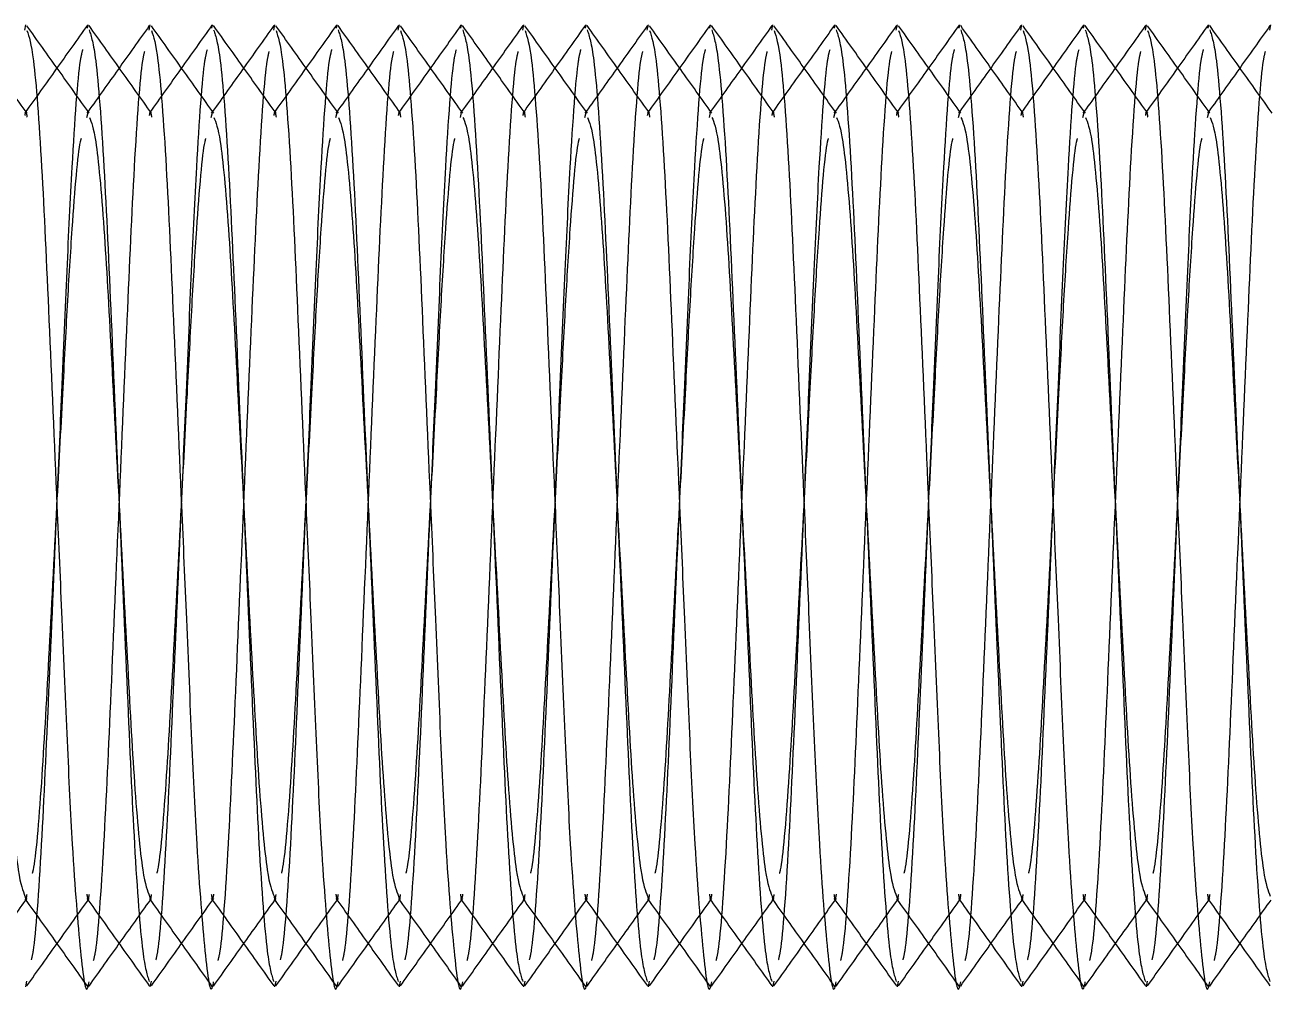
# Model space of a CAD drawing. Header units: metres. Extents: x 0 to 21025, y 0 to 14850.
# Drawn here: x 2300.36 to 2320.36, y 13176.8 to 13192.41 of the extents above; entities that cross this region are included whole.
import ezdxf

# ---------------------------------------------------------------- set-up
doc = ezdxf.new("R2010")
doc.units = ezdxf.units.M
doc.header["$LTSCALE"] = 25
doc.linetypes.add('HIDDEN2', pattern=[4.7625, 3.175, -1.5875])
doc.layers.add('SL4', color=4, linetype='Continuous')
doc.layers.add('ST1', color=7, linetype='HIDDEN2')

msp = doc.modelspace()

# ---------------------------------------------------------------- linework, layer by layer
at = {"layer": 'SL4'}
for p, q in [((2300.352, 13192.324), (2300.37, 13192.409)), ((2302.352, 13192.324), (2302.37, 13192.409)), ((2304.352, 13192.324), (2304.37, 13192.409)), ((2306.352, 13192.324), (2306.37, 13192.409)), ((2308.352, 13192.324), (2308.37, 13192.409)), ((2310.352, 13192.324), (2310.37, 13192.409)), ((2312.352, 13192.324), (2312.37, 13192.409)), ((2314.352, 13192.324), (2314.37, 13192.409)), ((2316.352, 13192.324), (2316.37, 13192.409)), ((2318.352, 13192.324), (2318.37, 13192.409)), ((2320.352, 13192.324), (2320.37, 13192.409))]:
    msp.add_line(p, q, dxfattribs=at)
for points, knots in [([(2301.39, 13190.988), (2301.223, 13191.223), (2300.889, 13191.692), (2300.554, 13192.161), (2300.387, 13192.395)], [0, 0, 0, 0, 0.49997, 1, 1, 1, 1]), ([(2300.389, 13192.32), (2300.423, 13192.218), (2300.498, 13191.992), (2300.627, 13190.27), (2300.74, 13187.721), (2300.853, 13185.083), (2300.954, 13182.756), (2301.033, 13180.868), (2301.127, 13178.898), (2301.25, 13177.427), (2301.335, 13176.76), (2301.382, 13177.005), (2301.387, 13177.035)], [0, 0, 0, 0, 0.105235, 0.232658, 0.35505, 0.481371, 0.557428, 0.64442, 0.730956, 0.858379, 0.982548, 1, 1, 1, 1]), ([(2302.354, 13192.397), (2302.187, 13192.162), (2301.859, 13191.702), (2301.531, 13191.241), (2301.37, 13191.016)], [0, 0, 0, 0, 0.510193, 1, 1, 1, 1]), ([(2303.39, 13190.988), (2303.223, 13191.223), (2302.889, 13191.692), (2302.554, 13192.161), (2302.387, 13192.395)], [0, 0, 0, 0, 0.49997, 1, 1, 1, 1]), ([(2302.389, 13192.32), (2302.423, 13192.218), (2302.498, 13191.992), (2302.627, 13190.27), (2302.74, 13187.721), (2302.853, 13185.083), (2302.954, 13182.756), (2303.033, 13180.868), (2303.127, 13178.898), (2303.25, 13177.427), (2303.335, 13176.76), (2303.382, 13177.005), (2303.387, 13177.035)], [0, 0, 0, 0, 0.1052351, 0.2326582, 0.3550505, 0.4813706, 0.5574277, 0.6444204, 0.7309556, 0.8583788, 0.9825482, 1, 1, 1, 1]), ([(2304.354, 13192.397), (2304.187, 13192.162), (2303.859, 13191.702), (2303.531, 13191.241), (2303.37, 13191.016)], [0, 0, 0, 0, 0.5101931, 1, 1, 1, 1]), ([(2305.39, 13190.988), (2305.223, 13191.223), (2304.889, 13191.692), (2304.554, 13192.161), (2304.387, 13192.395)], [0, 0, 0, 0, 0.49997, 1, 1, 1, 1]), ([(2304.389, 13192.32), (2304.423, 13192.218), (2304.498, 13191.992), (2304.627, 13190.27), (2304.74, 13187.721), (2304.853, 13185.083), (2304.954, 13182.756), (2305.033, 13180.868), (2305.127, 13178.898), (2305.25, 13177.427), (2305.335, 13176.76), (2305.382, 13177.005), (2305.387, 13177.035)], [0, 0, 0, 0, 0.105235, 0.232658, 0.35505, 0.481371, 0.557428, 0.64442, 0.730956, 0.858379, 0.982548, 1, 1, 1, 1]), ([(2306.354, 13192.397), (2306.187, 13192.162), (2305.859, 13191.702), (2305.531, 13191.241), (2305.37, 13191.016)], [0, 0, 0, 0, 0.510193, 1, 1, 1, 1]), ([(2307.39, 13190.988), (2307.223, 13191.223), (2306.889, 13191.692), (2306.554, 13192.161), (2306.387, 13192.395)], [0, 0, 0, 0, 0.49997, 1, 1, 1, 1]), ([(2306.389, 13192.32), (2306.423, 13192.218), (2306.498, 13191.992), (2306.627, 13190.27), (2306.74, 13187.721), (2306.853, 13185.083), (2306.954, 13182.756), (2307.033, 13180.868), (2307.127, 13178.898), (2307.25, 13177.427), (2307.335, 13176.76), (2307.382, 13177.005), (2307.387, 13177.035)], [0, 0, 0, 0, 0.105235, 0.232658, 0.35505, 0.481371, 0.557428, 0.64442, 0.730956, 0.858379, 0.982548, 1, 1, 1, 1]), ([(2308.354, 13192.397), (2308.187, 13192.162), (2307.859, 13191.702), (2307.531, 13191.241), (2307.37, 13191.016)], [0, 0, 0, 0, 0.510193, 1, 1, 1, 1]), ([(2309.39, 13190.988), (2309.223, 13191.223), (2308.889, 13191.692), (2308.554, 13192.161), (2308.387, 13192.395)], [0, 0, 0, 0, 0.49997, 1, 1, 1, 1]), ([(2308.389, 13192.32), (2308.423, 13192.218), (2308.498, 13191.992), (2308.627, 13190.27), (2308.74, 13187.721), (2308.853, 13185.083), (2308.954, 13182.756), (2309.033, 13180.868), (2309.127, 13178.898), (2309.25, 13177.427), (2309.335, 13176.76), (2309.382, 13177.005), (2309.387, 13177.035)], [0, 0, 0, 0, 0.105235, 0.232658, 0.35505, 0.481371, 0.557428, 0.64442, 0.730956, 0.858379, 0.982548, 1, 1, 1, 1]), ([(2310.354, 13192.397), (2310.187, 13192.162), (2309.859, 13191.702), (2309.531, 13191.241), (2309.37, 13191.016)], [0, 0, 0, 0, 0.5101931, 1, 1, 1, 1]), ([(2311.39, 13190.988), (2311.223, 13191.223), (2310.889, 13191.692), (2310.554, 13192.161), (2310.387, 13192.395)], [0, 0, 0, 0, 0.49997, 1, 1, 1, 1]), ([(2310.389, 13192.32), (2310.423, 13192.218), (2310.498, 13191.992), (2310.627, 13190.27), (2310.74, 13187.721), (2310.853, 13185.083), (2310.954, 13182.756), (2311.033, 13180.868), (2311.127, 13178.898), (2311.25, 13177.427), (2311.335, 13176.76), (2311.382, 13177.005), (2311.387, 13177.035)], [0, 0, 0, 0, 0.105235, 0.232658, 0.35505, 0.481371, 0.557428, 0.64442, 0.730956, 0.858379, 0.982548, 1, 1, 1, 1]), ([(2312.354, 13192.397), (2312.187, 13192.162), (2311.859, 13191.702), (2311.531, 13191.241), (2311.37, 13191.016)], [0, 0, 0, 0, 0.510193, 1, 1, 1, 1]), ([(2313.39, 13190.988), (2313.223, 13191.223), (2312.889, 13191.692), (2312.554, 13192.161), (2312.387, 13192.395)], [0, 0, 0, 0, 0.49997, 1, 1, 1, 1]), ([(2312.389, 13192.32), (2312.423, 13192.218), (2312.498, 13191.992), (2312.627, 13190.27), (2312.74, 13187.721), (2312.853, 13185.083), (2312.954, 13182.756), (2313.033, 13180.868), (2313.127, 13178.898), (2313.25, 13177.427), (2313.335, 13176.76), (2313.382, 13177.005), (2313.387, 13177.035)], [0, 0, 0, 0, 0.105235, 0.232658, 0.35505, 0.481371, 0.557428, 0.64442, 0.730956, 0.858379, 0.982548, 1, 1, 1, 1]), ([(2314.354, 13192.397), (2314.187, 13192.162), (2313.859, 13191.702), (2313.531, 13191.241), (2313.37, 13191.016)], [0, 0, 0, 0, 0.5101931, 1, 1, 1, 1]), ([(2315.39, 13190.988), (2315.223, 13191.223), (2314.889, 13191.692), (2314.554, 13192.161), (2314.387, 13192.395)], [0, 0, 0, 0, 0.49997, 1, 1, 1, 1]), ([(2314.389, 13192.32), (2314.423, 13192.218), (2314.498, 13191.992), (2314.627, 13190.27), (2314.74, 13187.721), (2314.853, 13185.083), (2314.954, 13182.756), (2315.033, 13180.868), (2315.127, 13178.898), (2315.25, 13177.427), (2315.335, 13176.76), (2315.382, 13177.005), (2315.387, 13177.035)], [0, 0, 0, 0, 0.105235, 0.232658, 0.35505, 0.481371, 0.557428, 0.64442, 0.730956, 0.858379, 0.982548, 1, 1, 1, 1]), ([(2316.354, 13192.397), (2316.187, 13192.162), (2315.859, 13191.702), (2315.531, 13191.241), (2315.37, 13191.016)], [0, 0, 0, 0, 0.5101931, 1, 1, 1, 1]), ([(2317.39, 13190.988), (2317.223, 13191.223), (2316.889, 13191.692), (2316.554, 13192.161), (2316.387, 13192.395)], [0, 0, 0, 0, 0.49997, 1, 1, 1, 1]), ([(2316.389, 13192.32), (2316.423, 13192.218), (2316.498, 13191.992), (2316.627, 13190.27), (2316.74, 13187.721), (2316.853, 13185.083), (2316.954, 13182.756), (2317.033, 13180.868), (2317.127, 13178.898), (2317.25, 13177.427), (2317.335, 13176.76), (2317.382, 13177.005), (2317.387, 13177.035)], [0, 0, 0, 0, 0.105235, 0.232658, 0.35505, 0.481371, 0.557428, 0.64442, 0.730956, 0.858379, 0.982548, 1, 1, 1, 1]), ([(2318.354, 13192.397), (2318.187, 13192.162), (2317.859, 13191.702), (2317.531, 13191.241), (2317.37, 13191.016)], [0, 0, 0, 0, 0.510193, 1, 1, 1, 1]), ([(2319.39, 13190.988), (2319.223, 13191.223), (2318.889, 13191.692), (2318.554, 13192.161), (2318.387, 13192.395)], [0, 0, 0, 0, 0.49997, 1, 1, 1, 1]), ([(2318.389, 13192.32), (2318.423, 13192.218), (2318.498, 13191.992), (2318.627, 13190.27), (2318.74, 13187.721), (2318.853, 13185.083), (2318.954, 13182.756), (2319.033, 13180.868), (2319.127, 13178.898), (2319.25, 13177.427), (2319.335, 13176.76), (2319.382, 13177.005), (2319.387, 13177.035)], [0, 0, 0, 0, 0.1052351, 0.2326582, 0.3550505, 0.4813706, 0.5574277, 0.6444204, 0.7309556, 0.8583788, 0.9825482, 1, 1, 1, 1]), ([(2320.354, 13192.397), (2320.187, 13192.162), (2319.859, 13191.702), (2319.531, 13191.241), (2319.37, 13191.016)], [0, 0, 0, 0, 0.510193, 1, 1, 1, 1]), ([(2299.391, 13190.923), (2299.424, 13190.841), (2299.498, 13190.656), (2299.627, 13189.253), (2299.74, 13187.167), (2299.87, 13184.681), (2300.001, 13182.196), (2300.113, 13180.107), (2300.245, 13178.683), (2300.322, 13178.497), (2300.357, 13178.41)], [0, 0, 0, 0, 0.106972, 0.238781, 0.365377, 0.496042, 0.626708, 0.753304, 0.885113, 1, 1, 1, 1]), ([(2301.391, 13190.923), (2301.424, 13190.841), (2301.498, 13190.656), (2301.627, 13189.253), (2301.74, 13187.167), (2301.87, 13184.681), (2302.001, 13182.196), (2302.113, 13180.107), (2302.245, 13178.683), (2302.322, 13178.497), (2302.357, 13178.41)], [0, 0, 0, 0, 0.106972, 0.238781, 0.365377, 0.496042, 0.626708, 0.753304, 0.885113, 1, 1, 1, 1]), ([(2303.391, 13190.923), (2303.424, 13190.841), (2303.498, 13190.656), (2303.627, 13189.253), (2303.74, 13187.167), (2303.87, 13184.681), (2304.001, 13182.196), (2304.113, 13180.107), (2304.245, 13178.683), (2304.322, 13178.497), (2304.357, 13178.41)], [0, 0, 0, 0, 0.106972, 0.238781, 0.365377, 0.496042, 0.626708, 0.753304, 0.885113, 1, 1, 1, 1]), ([(2305.391, 13190.923), (2305.424, 13190.841), (2305.498, 13190.656), (2305.627, 13189.253), (2305.74, 13187.167), (2305.87, 13184.681), (2306.001, 13182.196), (2306.113, 13180.107), (2306.245, 13178.683), (2306.322, 13178.497), (2306.357, 13178.41)], [0, 0, 0, 0, 0.106972, 0.238781, 0.365377, 0.496042, 0.626708, 0.753304, 0.885113, 1, 1, 1, 1]), ([(2307.391, 13190.923), (2307.424, 13190.841), (2307.498, 13190.656), (2307.627, 13189.253), (2307.74, 13187.167), (2307.87, 13184.681), (2308.001, 13182.196), (2308.113, 13180.107), (2308.245, 13178.683), (2308.322, 13178.497), (2308.357, 13178.41)], [0, 0, 0, 0, 0.106972, 0.238781, 0.365377, 0.496042, 0.626708, 0.753304, 0.885113, 1, 1, 1, 1]), ([(2309.391, 13190.923), (2309.424, 13190.841), (2309.498, 13190.656), (2309.627, 13189.253), (2309.74, 13187.167), (2309.87, 13184.681), (2310.001, 13182.196), (2310.113, 13180.107), (2310.245, 13178.683), (2310.322, 13178.497), (2310.357, 13178.41)], [0, 0, 0, 0, 0.106972, 0.238781, 0.365377, 0.496042, 0.626708, 0.753304, 0.885113, 1, 1, 1, 1]), ([(2311.391, 13190.923), (2311.424, 13190.841), (2311.498, 13190.656), (2311.627, 13189.253), (2311.74, 13187.167), (2311.87, 13184.681), (2312.001, 13182.196), (2312.113, 13180.107), (2312.245, 13178.683), (2312.322, 13178.497), (2312.357, 13178.41)], [0, 0, 0, 0, 0.106972, 0.238781, 0.365377, 0.496042, 0.626708, 0.753304, 0.885113, 1, 1, 1, 1]), ([(2313.391, 13190.923), (2313.424, 13190.841), (2313.498, 13190.656), (2313.627, 13189.253), (2313.74, 13187.167), (2313.87, 13184.681), (2314.001, 13182.196), (2314.113, 13180.107), (2314.245, 13178.683), (2314.322, 13178.497), (2314.357, 13178.41)], [0, 0, 0, 0, 0.106972, 0.238781, 0.365377, 0.496042, 0.626708, 0.753304, 0.885113, 1, 1, 1, 1]), ([(2315.391, 13190.923), (2315.424, 13190.841), (2315.498, 13190.656), (2315.627, 13189.253), (2315.74, 13187.167), (2315.87, 13184.681), (2316.001, 13182.196), (2316.113, 13180.107), (2316.245, 13178.683), (2316.322, 13178.497), (2316.357, 13178.41)], [0, 0, 0, 0, 0.106972, 0.238781, 0.365377, 0.496042, 0.626708, 0.753304, 0.885113, 1, 1, 1, 1]), ([(2317.391, 13190.923), (2317.424, 13190.841), (2317.498, 13190.656), (2317.627, 13189.253), (2317.74, 13187.167), (2317.87, 13184.681), (2318.001, 13182.196), (2318.113, 13180.107), (2318.245, 13178.683), (2318.322, 13178.497), (2318.357, 13178.41)], [0, 0, 0, 0, 0.106972, 0.238781, 0.365377, 0.496042, 0.626708, 0.753304, 0.885113, 1, 1, 1, 1]), ([(2319.391, 13190.923), (2319.424, 13190.841), (2319.498, 13190.656), (2319.627, 13189.253), (2319.74, 13187.167), (2319.87, 13184.681), (2320.001, 13182.196), (2320.113, 13180.107), (2320.245, 13178.683), (2320.322, 13178.497), (2320.357, 13178.41)], [0, 0, 0, 0, 0.106972, 0.238781, 0.365377, 0.496042, 0.626708, 0.753304, 0.885113, 1, 1, 1, 1]), ([(2299.386, 13176.965), (2299.553, 13177.2), (2299.881, 13177.661), (2300.21, 13178.121), (2300.371, 13178.347)], [0, 0, 0, 0, 0.509687, 1, 1, 1, 1]), ([(2300.357, 13178.366), (2300.525, 13178.131), (2300.859, 13177.662), (2301.193, 13177.193), (2301.36, 13176.958)], [0, 0, 0, 0, 0.4999648, 1, 1, 1, 1]), ([(2301.386, 13176.965), (2301.553, 13177.2), (2301.881, 13177.661), (2302.21, 13178.121), (2302.371, 13178.347)], [0, 0, 0, 0, 0.509687, 1, 1, 1, 1]), ([(2302.357, 13178.366), (2302.525, 13178.131), (2302.859, 13177.662), (2303.193, 13177.193), (2303.36, 13176.958)], [0, 0, 0, 0, 0.4999648, 1, 1, 1, 1]), ([(2303.386, 13176.965), (2303.553, 13177.2), (2303.881, 13177.661), (2304.21, 13178.121), (2304.371, 13178.347)], [0, 0, 0, 0, 0.509687, 1, 1, 1, 1]), ([(2304.357, 13178.366), (2304.525, 13178.131), (2304.859, 13177.662), (2305.193, 13177.193), (2305.36, 13176.958)], [0, 0, 0, 0, 0.4999648, 1, 1, 1, 1]), ([(2305.386, 13176.965), (2305.553, 13177.2), (2305.881, 13177.661), (2306.21, 13178.121), (2306.371, 13178.347)], [0, 0, 0, 0, 0.509687, 1, 1, 1, 1]), ([(2306.357, 13178.366), (2306.525, 13178.131), (2306.859, 13177.662), (2307.193, 13177.193), (2307.36, 13176.958)], [0, 0, 0, 0, 0.499965, 1, 1, 1, 1]), ([(2307.386, 13176.965), (2307.553, 13177.2), (2307.881, 13177.661), (2308.21, 13178.121), (2308.371, 13178.347)], [0, 0, 0, 0, 0.509687, 1, 1, 1, 1]), ([(2308.357, 13178.366), (2308.525, 13178.131), (2308.859, 13177.662), (2309.193, 13177.193), (2309.36, 13176.958)], [0, 0, 0, 0, 0.4999648, 1, 1, 1, 1]), ([(2309.386, 13176.965), (2309.553, 13177.2), (2309.881, 13177.661), (2310.21, 13178.121), (2310.371, 13178.347)], [0, 0, 0, 0, 0.5096866, 1, 1, 1, 1]), ([(2310.357, 13178.366), (2310.525, 13178.131), (2310.859, 13177.662), (2311.193, 13177.193), (2311.36, 13176.958)], [0, 0, 0, 0, 0.499965, 1, 1, 1, 1]), ([(2311.386, 13176.965), (2311.553, 13177.2), (2311.881, 13177.661), (2312.21, 13178.121), (2312.371, 13178.347)], [0, 0, 0, 0, 0.5096866, 1, 1, 1, 1]), ([(2312.357, 13178.366), (2312.525, 13178.131), (2312.859, 13177.662), (2313.193, 13177.193), (2313.36, 13176.958)], [0, 0, 0, 0, 0.499965, 1, 1, 1, 1]), ([(2313.386, 13176.965), (2313.553, 13177.2), (2313.881, 13177.661), (2314.21, 13178.121), (2314.371, 13178.347)], [0, 0, 0, 0, 0.5096866, 1, 1, 1, 1]), ([(2314.357, 13178.366), (2314.525, 13178.131), (2314.859, 13177.662), (2315.193, 13177.193), (2315.36, 13176.958)], [0, 0, 0, 0, 0.499965, 1, 1, 1, 1]), ([(2315.386, 13176.965), (2315.553, 13177.2), (2315.881, 13177.661), (2316.21, 13178.121), (2316.371, 13178.347)], [0, 0, 0, 0, 0.509687, 1, 1, 1, 1]), ([(2316.357, 13178.366), (2316.525, 13178.131), (2316.859, 13177.662), (2317.193, 13177.193), (2317.36, 13176.958)], [0, 0, 0, 0, 0.499965, 1, 1, 1, 1]), ([(2317.386, 13176.965), (2317.553, 13177.2), (2317.881, 13177.661), (2318.21, 13178.121), (2318.371, 13178.347)], [0, 0, 0, 0, 0.509687, 1, 1, 1, 1]), ([(2318.357, 13178.366), (2318.525, 13178.131), (2318.859, 13177.662), (2319.193, 13177.193), (2319.36, 13176.958)], [0, 0, 0, 0, 0.499965, 1, 1, 1, 1]), ([(2319.386, 13176.965), (2319.553, 13177.2), (2319.881, 13177.661), (2320.21, 13178.121), (2320.371, 13178.347)], [0, 0, 0, 0, 0.5096866, 1, 1, 1, 1])]:
    msp.add_open_spline(points, degree=3, knots=knots, dxfattribs=at)
at = {"layer": 'ST1'}
for p, q in [((2301.359, 13192.357), (2301.37, 13192.409)), ((2303.359, 13192.357), (2303.37, 13192.409)), ((2305.359, 13192.357), (2305.37, 13192.409)), ((2307.359, 13192.357), (2307.37, 13192.409)), ((2309.359, 13192.357), (2309.37, 13192.409)), ((2311.359, 13192.357), (2311.37, 13192.409)), ((2313.359, 13192.357), (2313.37, 13192.409)), ((2315.359, 13192.357), (2315.37, 13192.409)), ((2317.359, 13192.357), (2317.37, 13192.409)), ((2319.359, 13192.357), (2319.37, 13192.409)), ((2301.37, 13191.016), (2301.35, 13190.988)), ((2301.35, 13190.923), (2301.37, 13191.003)), ((2303.37, 13191.016), (2303.35, 13190.988)), ((2303.35, 13190.923), (2303.37, 13191.003)), ((2305.37, 13191.016), (2305.35, 13190.988)), ((2305.35, 13190.923), (2305.37, 13191.003)), ((2307.37, 13191.016), (2307.35, 13190.988)), ((2307.35, 13190.923), (2307.37, 13191.003)), ((2309.37, 13191.016), (2309.35, 13190.988)), ((2309.35, 13190.923), (2309.37, 13191.003)), ((2311.37, 13191.016), (2311.35, 13190.988)), ((2311.35, 13190.923), (2311.37, 13191.003)), ((2313.37, 13191.016), (2313.35, 13190.988)), ((2313.35, 13190.923), (2313.37, 13191.003)), ((2315.37, 13191.016), (2315.35, 13190.988)), ((2315.35, 13190.923), (2315.37, 13191.003)), ((2317.37, 13191.016), (2317.35, 13190.988)), ((2317.35, 13190.923), (2317.37, 13191.003)), ((2319.37, 13191.016), (2319.35, 13190.988)), ((2319.35, 13190.923), (2319.37, 13191.003)), ((2300.371, 13178.347), (2300.39, 13178.374)), ((2302.371, 13178.347), (2302.39, 13178.374)), ((2304.371, 13178.347), (2304.39, 13178.374)), ((2306.371, 13178.347), (2306.39, 13178.374)), ((2308.371, 13178.347), (2308.39, 13178.374)), ((2310.371, 13178.347), (2310.39, 13178.374)), ((2312.371, 13178.347), (2312.39, 13178.374)), ((2314.371, 13178.347), (2314.39, 13178.374)), ((2316.371, 13178.347), (2316.39, 13178.374)), ((2318.371, 13178.347), (2318.39, 13178.374)), ((2300.37, 13176.954), (2300.389, 13177.042)), ((2302.37, 13176.954), (2302.389, 13177.042)), ((2304.37, 13176.954), (2304.389, 13177.042)), ((2306.37, 13176.954), (2306.389, 13177.042)), ((2308.37, 13176.954), (2308.389, 13177.042)), ((2310.37, 13176.954), (2310.389, 13177.042)), ((2312.37, 13176.954), (2312.389, 13177.042)), ((2314.37, 13176.954), (2314.389, 13177.042)), ((2316.37, 13176.954), (2316.389, 13177.042)), ((2318.37, 13176.954), (2318.389, 13177.042))]:
    msp.add_line(p, q, dxfattribs=at)
for points, knots in [([(2301.36, 13192.404), (2301.193, 13192.169), (2300.859, 13191.7), (2300.525, 13191.231), (2300.357, 13190.997)], [0, 0, 0, 0, 0.5000352, 1, 1, 1, 1]), ([(2303.36, 13192.404), (2303.193, 13192.169), (2302.859, 13191.7), (2302.525, 13191.231), (2302.357, 13190.997)], [0, 0, 0, 0, 0.500035, 1, 1, 1, 1]), ([(2305.36, 13192.404), (2305.193, 13192.169), (2304.859, 13191.7), (2304.525, 13191.231), (2304.357, 13190.997)], [0, 0, 0, 0, 0.5000352, 1, 1, 1, 1]), ([(2307.36, 13192.404), (2307.193, 13192.169), (2306.859, 13191.7), (2306.525, 13191.231), (2306.357, 13190.997)], [0, 0, 0, 0, 0.500035, 1, 1, 1, 1]), ([(2309.36, 13192.404), (2309.193, 13192.169), (2308.859, 13191.7), (2308.525, 13191.231), (2308.357, 13190.997)], [0, 0, 0, 0, 0.500035, 1, 1, 1, 1]), ([(2311.36, 13192.404), (2311.193, 13192.169), (2310.859, 13191.7), (2310.525, 13191.231), (2310.357, 13190.997)], [0, 0, 0, 0, 0.500035, 1, 1, 1, 1]), ([(2313.36, 13192.404), (2313.193, 13192.169), (2312.859, 13191.7), (2312.525, 13191.231), (2312.357, 13190.997)], [0, 0, 0, 0, 0.500035, 1, 1, 1, 1]), ([(2315.36, 13192.404), (2315.193, 13192.169), (2314.859, 13191.7), (2314.525, 13191.231), (2314.357, 13190.997)], [0, 0, 0, 0, 0.5000352, 1, 1, 1, 1]), ([(2317.36, 13192.404), (2317.193, 13192.169), (2316.859, 13191.7), (2316.525, 13191.231), (2316.357, 13190.997)], [0, 0, 0, 0, 0.500035, 1, 1, 1, 1]), ([(2319.36, 13192.404), (2319.193, 13192.169), (2318.859, 13191.7), (2318.525, 13191.231), (2318.357, 13190.997)], [0, 0, 0, 0, 0.500035, 1, 1, 1, 1]), ([(2300.39, 13190.989), (2300.222, 13191.223), (2299.888, 13191.693), (2299.553, 13192.163), (2299.386, 13192.397)], [0, 0, 0, 0, 0.499937, 1, 1, 1, 1]), ([(2302.39, 13190.989), (2302.222, 13191.223), (2301.888, 13191.693), (2301.553, 13192.163), (2301.386, 13192.397)], [0, 0, 0, 0, 0.499937, 1, 1, 1, 1]), ([(2301.387, 13192.327), (2301.422, 13192.224), (2301.497, 13191.997), (2301.627, 13190.271), (2301.74, 13187.719), (2301.87, 13184.681), (2302.001, 13181.643), (2302.113, 13179.092), (2302.243, 13177.367), (2302.318, 13177.141), (2302.352, 13177.038)], [0, 0, 0, 0, 0.1105714, 0.242596, 0.3694081, 0.5002899, 0.6311716, 0.7579837, 0.8900083, 1, 1, 1, 1]), ([(2304.39, 13190.989), (2304.222, 13191.223), (2303.888, 13191.693), (2303.553, 13192.163), (2303.386, 13192.397)], [0, 0, 0, 0, 0.499937, 1, 1, 1, 1]), ([(2303.387, 13192.327), (2303.422, 13192.224), (2303.497, 13191.997), (2303.627, 13190.271), (2303.74, 13187.719), (2303.87, 13184.681), (2304.001, 13181.643), (2304.113, 13179.092), (2304.243, 13177.367), (2304.318, 13177.141), (2304.352, 13177.038)], [0, 0, 0, 0, 0.110571, 0.242596, 0.369408, 0.50029, 0.631172, 0.757984, 0.890008, 1, 1, 1, 1]), ([(2306.39, 13190.989), (2306.222, 13191.223), (2305.888, 13191.693), (2305.553, 13192.163), (2305.386, 13192.397)], [0, 0, 0, 0, 0.4999369, 1, 1, 1, 1]), ([(2305.387, 13192.327), (2305.422, 13192.224), (2305.497, 13191.997), (2305.627, 13190.271), (2305.74, 13187.719), (2305.87, 13184.681), (2306.001, 13181.643), (2306.113, 13179.092), (2306.243, 13177.367), (2306.318, 13177.141), (2306.352, 13177.038)], [0, 0, 0, 0, 0.110571, 0.242596, 0.369408, 0.50029, 0.631172, 0.757984, 0.890008, 1, 1, 1, 1]), ([(2308.39, 13190.989), (2308.222, 13191.223), (2307.888, 13191.693), (2307.553, 13192.163), (2307.386, 13192.397)], [0, 0, 0, 0, 0.499937, 1, 1, 1, 1]), ([(2307.387, 13192.327), (2307.422, 13192.224), (2307.497, 13191.997), (2307.627, 13190.271), (2307.74, 13187.719), (2307.87, 13184.681), (2308.001, 13181.643), (2308.113, 13179.092), (2308.243, 13177.367), (2308.318, 13177.141), (2308.352, 13177.038)], [0, 0, 0, 0, 0.1105714, 0.242596, 0.3694081, 0.5002899, 0.6311716, 0.7579837, 0.8900083, 1, 1, 1, 1]), ([(2310.39, 13190.989), (2310.222, 13191.223), (2309.888, 13191.693), (2309.553, 13192.163), (2309.386, 13192.397)], [0, 0, 0, 0, 0.499937, 1, 1, 1, 1]), ([(2309.387, 13192.327), (2309.422, 13192.224), (2309.497, 13191.997), (2309.627, 13190.271), (2309.74, 13187.719), (2309.87, 13184.681), (2310.001, 13181.643), (2310.113, 13179.092), (2310.243, 13177.367), (2310.318, 13177.141), (2310.352, 13177.038)], [0, 0, 0, 0, 0.1105714, 0.242596, 0.3694081, 0.5002899, 0.6311716, 0.7579837, 0.8900083, 1, 1, 1, 1]), ([(2312.39, 13190.989), (2312.222, 13191.223), (2311.888, 13191.693), (2311.553, 13192.163), (2311.386, 13192.397)], [0, 0, 0, 0, 0.499937, 1, 1, 1, 1]), ([(2311.387, 13192.327), (2311.422, 13192.224), (2311.497, 13191.997), (2311.627, 13190.271), (2311.74, 13187.719), (2311.87, 13184.681), (2312.001, 13181.643), (2312.113, 13179.092), (2312.243, 13177.367), (2312.318, 13177.141), (2312.352, 13177.038)], [0, 0, 0, 0, 0.1105714, 0.242596, 0.3694081, 0.5002899, 0.6311716, 0.7579837, 0.8900083, 1, 1, 1, 1]), ([(2314.39, 13190.989), (2314.222, 13191.223), (2313.888, 13191.693), (2313.553, 13192.163), (2313.386, 13192.397)], [0, 0, 0, 0, 0.499937, 1, 1, 1, 1]), ([(2313.387, 13192.327), (2313.422, 13192.224), (2313.497, 13191.997), (2313.627, 13190.271), (2313.74, 13187.719), (2313.87, 13184.681), (2314.001, 13181.643), (2314.113, 13179.092), (2314.243, 13177.367), (2314.318, 13177.141), (2314.352, 13177.038)], [0, 0, 0, 0, 0.110571, 0.242596, 0.369408, 0.50029, 0.631172, 0.757984, 0.890008, 1, 1, 1, 1]), ([(2316.39, 13190.989), (2316.222, 13191.223), (2315.888, 13191.693), (2315.553, 13192.163), (2315.386, 13192.397)], [0, 0, 0, 0, 0.499937, 1, 1, 1, 1]), ([(2315.387, 13192.327), (2315.422, 13192.224), (2315.497, 13191.997), (2315.627, 13190.271), (2315.74, 13187.719), (2315.87, 13184.681), (2316.001, 13181.643), (2316.113, 13179.092), (2316.243, 13177.367), (2316.318, 13177.141), (2316.352, 13177.038)], [0, 0, 0, 0, 0.110571, 0.242596, 0.369408, 0.50029, 0.631172, 0.757984, 0.890008, 1, 1, 1, 1]), ([(2318.39, 13190.989), (2318.222, 13191.223), (2317.888, 13191.693), (2317.553, 13192.163), (2317.386, 13192.397)], [0, 0, 0, 0, 0.4999369, 1, 1, 1, 1]), ([(2317.387, 13192.327), (2317.422, 13192.224), (2317.497, 13191.997), (2317.627, 13190.271), (2317.74, 13187.719), (2317.87, 13184.681), (2318.001, 13181.643), (2318.113, 13179.092), (2318.243, 13177.367), (2318.318, 13177.141), (2318.352, 13177.038)], [0, 0, 0, 0, 0.110571, 0.242596, 0.369408, 0.50029, 0.631172, 0.757984, 0.890008, 1, 1, 1, 1]), ([(2320.39, 13190.989), (2320.222, 13191.223), (2319.888, 13191.693), (2319.553, 13192.163), (2319.386, 13192.397)], [0, 0, 0, 0, 0.4999369, 1, 1, 1, 1]), ([(2319.387, 13192.327), (2319.422, 13192.224), (2319.497, 13191.997), (2319.627, 13190.271), (2319.74, 13187.719), (2319.87, 13184.681), (2320.001, 13181.643), (2320.113, 13179.092), (2320.243, 13177.367), (2320.318, 13177.141), (2320.352, 13177.038)], [0, 0, 0, 0, 0.110571, 0.242596, 0.369408, 0.50029, 0.631172, 0.757984, 0.890008, 1, 1, 1, 1]), ([(2300.461, 13177.385), (2300.471, 13177.426), (2300.523, 13177.631), (2300.627, 13179.128), (2300.74, 13181.631), (2300.853, 13184.282), (2300.954, 13186.604), (2301.033, 13188.506), (2301.126, 13190.417), (2301.22, 13191.759), (2301.274, 13191.965), (2301.287, 13192.014)], [0, 0, 0, 0, 0.038658, 0.193158, 0.341558, 0.49472, 0.586939, 0.692417, 0.79734, 0.95184, 1, 1, 1, 1]), ([(2302.461, 13177.385), (2302.471, 13177.426), (2302.523, 13177.631), (2302.627, 13179.128), (2302.74, 13181.631), (2302.853, 13184.282), (2302.954, 13186.604), (2303.033, 13188.506), (2303.126, 13190.417), (2303.22, 13191.759), (2303.274, 13191.965), (2303.287, 13192.014)], [0, 0, 0, 0, 0.038658, 0.193158, 0.341558, 0.49472, 0.586939, 0.692417, 0.79734, 0.95184, 1, 1, 1, 1]), ([(2304.461, 13177.385), (2304.471, 13177.426), (2304.523, 13177.631), (2304.627, 13179.128), (2304.74, 13181.631), (2304.853, 13184.282), (2304.954, 13186.604), (2305.033, 13188.506), (2305.126, 13190.417), (2305.22, 13191.759), (2305.274, 13191.965), (2305.287, 13192.014)], [0, 0, 0, 0, 0.038658, 0.193158, 0.341558, 0.49472, 0.586939, 0.692417, 0.79734, 0.95184, 1, 1, 1, 1]), ([(2306.461, 13177.385), (2306.471, 13177.426), (2306.523, 13177.631), (2306.627, 13179.128), (2306.74, 13181.631), (2306.853, 13184.282), (2306.954, 13186.604), (2307.033, 13188.506), (2307.126, 13190.417), (2307.22, 13191.759), (2307.274, 13191.965), (2307.287, 13192.014)], [0, 0, 0, 0, 0.038658, 0.193158, 0.341558, 0.49472, 0.586939, 0.692417, 0.79734, 0.95184, 1, 1, 1, 1]), ([(2308.461, 13177.385), (2308.471, 13177.426), (2308.523, 13177.631), (2308.627, 13179.128), (2308.74, 13181.631), (2308.853, 13184.282), (2308.954, 13186.604), (2309.033, 13188.506), (2309.126, 13190.417), (2309.22, 13191.759), (2309.274, 13191.965), (2309.287, 13192.014)], [0, 0, 0, 0, 0.0386582, 0.1931578, 0.3415577, 0.4947199, 0.5869387, 0.6924168, 0.7973402, 0.9518398, 1, 1, 1, 1]), ([(2310.461, 13177.385), (2310.471, 13177.426), (2310.523, 13177.631), (2310.627, 13179.128), (2310.74, 13181.631), (2310.853, 13184.282), (2310.954, 13186.604), (2311.033, 13188.506), (2311.126, 13190.417), (2311.22, 13191.759), (2311.274, 13191.965), (2311.287, 13192.014)], [0, 0, 0, 0, 0.038658, 0.193158, 0.341558, 0.49472, 0.586939, 0.692417, 0.79734, 0.95184, 1, 1, 1, 1]), ([(2312.461, 13177.385), (2312.471, 13177.426), (2312.523, 13177.631), (2312.627, 13179.128), (2312.74, 13181.631), (2312.853, 13184.282), (2312.954, 13186.604), (2313.033, 13188.506), (2313.126, 13190.417), (2313.22, 13191.759), (2313.274, 13191.965), (2313.287, 13192.014)], [0, 0, 0, 0, 0.038658, 0.193158, 0.341558, 0.49472, 0.586939, 0.692417, 0.79734, 0.95184, 1, 1, 1, 1]), ([(2314.461, 13177.385), (2314.471, 13177.426), (2314.523, 13177.631), (2314.627, 13179.128), (2314.74, 13181.631), (2314.853, 13184.282), (2314.954, 13186.604), (2315.033, 13188.506), (2315.126, 13190.417), (2315.22, 13191.759), (2315.274, 13191.965), (2315.287, 13192.014)], [0, 0, 0, 0, 0.038658, 0.193158, 0.341558, 0.49472, 0.586939, 0.692417, 0.79734, 0.95184, 1, 1, 1, 1]), ([(2316.461, 13177.385), (2316.471, 13177.426), (2316.523, 13177.631), (2316.627, 13179.128), (2316.74, 13181.631), (2316.853, 13184.282), (2316.954, 13186.604), (2317.033, 13188.506), (2317.126, 13190.417), (2317.22, 13191.759), (2317.274, 13191.965), (2317.287, 13192.014)], [0, 0, 0, 0, 0.038658, 0.193158, 0.341558, 0.49472, 0.586939, 0.692417, 0.79734, 0.95184, 1, 1, 1, 1]), ([(2318.461, 13177.385), (2318.471, 13177.426), (2318.523, 13177.631), (2318.627, 13179.128), (2318.74, 13181.631), (2318.853, 13184.282), (2318.954, 13186.604), (2319.033, 13188.506), (2319.126, 13190.417), (2319.22, 13191.759), (2319.274, 13191.965), (2319.287, 13192.014)], [0, 0, 0, 0, 0.038658, 0.193158, 0.341558, 0.49472, 0.586939, 0.692417, 0.79734, 0.95184, 1, 1, 1, 1]), ([(2301.46, 13177.378), (2301.47, 13177.42), (2301.523, 13177.626), (2301.627, 13179.127), (2301.74, 13181.634), (2301.87, 13184.681), (2302.001, 13187.728), (2302.113, 13190.235), (2302.218, 13191.735), (2302.27, 13191.94), (2302.28, 13191.982)], [0, 0, 0, 0, 0.040767, 0.196457, 0.346, 0.500342, 0.654684, 0.804227, 0.959916, 1, 1, 1, 1]), ([(2303.46, 13177.378), (2303.47, 13177.42), (2303.523, 13177.626), (2303.627, 13179.127), (2303.74, 13181.634), (2303.87, 13184.681), (2304.001, 13187.728), (2304.113, 13190.235), (2304.218, 13191.735), (2304.27, 13191.94), (2304.28, 13191.982)], [0, 0, 0, 0, 0.0407674, 0.196457, 0.3459999, 0.5003418, 0.6546838, 0.8042266, 0.9599163, 1, 1, 1, 1]), ([(2305.46, 13177.378), (2305.47, 13177.42), (2305.523, 13177.626), (2305.627, 13179.127), (2305.74, 13181.634), (2305.87, 13184.681), (2306.001, 13187.728), (2306.113, 13190.235), (2306.218, 13191.735), (2306.27, 13191.94), (2306.28, 13191.982)], [0, 0, 0, 0, 0.040767, 0.196457, 0.346, 0.500342, 0.654684, 0.804227, 0.959916, 1, 1, 1, 1]), ([(2307.46, 13177.378), (2307.47, 13177.42), (2307.523, 13177.626), (2307.627, 13179.127), (2307.74, 13181.634), (2307.87, 13184.681), (2308.001, 13187.728), (2308.113, 13190.235), (2308.218, 13191.735), (2308.27, 13191.94), (2308.28, 13191.982)], [0, 0, 0, 0, 0.040767, 0.196457, 0.346, 0.500342, 0.654684, 0.804227, 0.959916, 1, 1, 1, 1]), ([(2309.46, 13177.378), (2309.47, 13177.42), (2309.523, 13177.626), (2309.627, 13179.127), (2309.74, 13181.634), (2309.87, 13184.681), (2310.001, 13187.728), (2310.113, 13190.235), (2310.218, 13191.735), (2310.27, 13191.94), (2310.28, 13191.982)], [0, 0, 0, 0, 0.040767, 0.196457, 0.346, 0.500342, 0.654684, 0.804227, 0.959916, 1, 1, 1, 1]), ([(2311.46, 13177.378), (2311.47, 13177.42), (2311.523, 13177.626), (2311.627, 13179.127), (2311.74, 13181.634), (2311.87, 13184.681), (2312.001, 13187.728), (2312.113, 13190.235), (2312.218, 13191.735), (2312.27, 13191.94), (2312.28, 13191.982)], [0, 0, 0, 0, 0.0407674, 0.196457, 0.3459999, 0.5003418, 0.6546838, 0.8042266, 0.9599163, 1, 1, 1, 1]), ([(2313.46, 13177.378), (2313.47, 13177.42), (2313.523, 13177.626), (2313.627, 13179.127), (2313.74, 13181.634), (2313.87, 13184.681), (2314.001, 13187.728), (2314.113, 13190.235), (2314.218, 13191.735), (2314.27, 13191.94), (2314.28, 13191.982)], [0, 0, 0, 0, 0.040767, 0.196457, 0.346, 0.500342, 0.654684, 0.804227, 0.959916, 1, 1, 1, 1]), ([(2315.46, 13177.378), (2315.47, 13177.42), (2315.523, 13177.626), (2315.627, 13179.127), (2315.74, 13181.634), (2315.87, 13184.681), (2316.001, 13187.728), (2316.113, 13190.235), (2316.218, 13191.735), (2316.27, 13191.94), (2316.28, 13191.982)], [0, 0, 0, 0, 0.040767, 0.196457, 0.346, 0.500342, 0.654684, 0.804227, 0.959916, 1, 1, 1, 1]), ([(2317.46, 13177.378), (2317.47, 13177.42), (2317.523, 13177.626), (2317.627, 13179.127), (2317.74, 13181.634), (2317.87, 13184.681), (2318.001, 13187.728), (2318.113, 13190.235), (2318.218, 13191.735), (2318.27, 13191.94), (2318.28, 13191.982)], [0, 0, 0, 0, 0.040767, 0.196457, 0.346, 0.500342, 0.654684, 0.804227, 0.959916, 1, 1, 1, 1]), ([(2319.46, 13177.378), (2319.47, 13177.42), (2319.523, 13177.626), (2319.627, 13179.127), (2319.74, 13181.634), (2319.87, 13184.681), (2320.001, 13187.728), (2320.113, 13190.235), (2320.218, 13191.735), (2320.27, 13191.94), (2320.28, 13191.982)], [0, 0, 0, 0, 0.0407674, 0.196457, 0.3459999, 0.5003418, 0.6546838, 0.8042266, 0.9599163, 1, 1, 1, 1]), ([(2300.357, 13190.953), (2300.362, 13190.976), (2300.373, 13191.035), (2300.384, 13190.966), (2300.39, 13190.924)], [0, 0, 0, 0, 0.390533, 1, 1, 1, 1]), ([(2302.357, 13190.953), (2302.362, 13190.976), (2302.373, 13191.035), (2302.384, 13190.966), (2302.39, 13190.924)], [0, 0, 0, 0, 0.390533, 1, 1, 1, 1]), ([(2304.357, 13190.953), (2304.362, 13190.976), (2304.373, 13191.035), (2304.384, 13190.966), (2304.39, 13190.924)], [0, 0, 0, 0, 0.390533, 1, 1, 1, 1]), ([(2306.357, 13190.953), (2306.362, 13190.976), (2306.373, 13191.035), (2306.384, 13190.966), (2306.39, 13190.924)], [0, 0, 0, 0, 0.390533, 1, 1, 1, 1]), ([(2308.357, 13190.953), (2308.362, 13190.976), (2308.373, 13191.035), (2308.384, 13190.966), (2308.39, 13190.924)], [0, 0, 0, 0, 0.390533, 1, 1, 1, 1]), ([(2310.357, 13190.953), (2310.362, 13190.976), (2310.373, 13191.035), (2310.384, 13190.966), (2310.39, 13190.924)], [0, 0, 0, 0, 0.390533, 1, 1, 1, 1]), ([(2312.357, 13190.953), (2312.362, 13190.976), (2312.373, 13191.035), (2312.384, 13190.966), (2312.39, 13190.924)], [0, 0, 0, 0, 0.390533, 1, 1, 1, 1]), ([(2314.357, 13190.953), (2314.362, 13190.976), (2314.373, 13191.035), (2314.384, 13190.966), (2314.39, 13190.924)], [0, 0, 0, 0, 0.390533, 1, 1, 1, 1]), ([(2316.357, 13190.953), (2316.362, 13190.976), (2316.373, 13191.035), (2316.384, 13190.966), (2316.39, 13190.924)], [0, 0, 0, 0, 0.390533, 1, 1, 1, 1]), ([(2318.357, 13190.953), (2318.362, 13190.976), (2318.373, 13191.035), (2318.384, 13190.966), (2318.39, 13190.924)], [0, 0, 0, 0, 0.390533, 1, 1, 1, 1]), ([(2300.478, 13178.777), (2300.483, 13178.794), (2300.529, 13178.959), (2300.628, 13180.15), (2300.74, 13182.183), (2300.858, 13184.462), (2300.962, 13186.412), (2301.04, 13187.942), (2301.129, 13189.394), (2301.211, 13190.403), (2301.258, 13190.567), (2301.262, 13190.584)], [0, 0, 0, 0, 0.0191483, 0.1819613, 0.3383353, 0.4997364, 0.6175161, 0.7178528, 0.8186194, 0.9814324, 1, 1, 1, 1]), ([(2302.478, 13178.777), (2302.483, 13178.794), (2302.529, 13178.959), (2302.628, 13180.15), (2302.74, 13182.183), (2302.858, 13184.462), (2302.962, 13186.412), (2303.04, 13187.942), (2303.129, 13189.394), (2303.211, 13190.403), (2303.258, 13190.567), (2303.262, 13190.584)], [0, 0, 0, 0, 0.019148, 0.181961, 0.338335, 0.499736, 0.617516, 0.717853, 0.818619, 0.981432, 1, 1, 1, 1]), ([(2304.478, 13178.777), (2304.483, 13178.794), (2304.529, 13178.959), (2304.628, 13180.15), (2304.74, 13182.183), (2304.858, 13184.462), (2304.962, 13186.412), (2305.04, 13187.942), (2305.129, 13189.394), (2305.211, 13190.403), (2305.258, 13190.567), (2305.262, 13190.584)], [0, 0, 0, 0, 0.0191483, 0.1819613, 0.3383353, 0.4997364, 0.6175161, 0.7178528, 0.8186194, 0.9814324, 1, 1, 1, 1]), ([(2306.478, 13178.777), (2306.483, 13178.794), (2306.529, 13178.959), (2306.628, 13180.15), (2306.74, 13182.183), (2306.858, 13184.462), (2306.962, 13186.412), (2307.04, 13187.942), (2307.129, 13189.394), (2307.211, 13190.403), (2307.258, 13190.567), (2307.262, 13190.584)], [0, 0, 0, 0, 0.0191483, 0.1819613, 0.3383353, 0.4997364, 0.6175161, 0.7178528, 0.8186194, 0.9814324, 1, 1, 1, 1]), ([(2308.478, 13178.777), (2308.483, 13178.794), (2308.529, 13178.959), (2308.628, 13180.15), (2308.74, 13182.183), (2308.858, 13184.462), (2308.962, 13186.412), (2309.04, 13187.942), (2309.129, 13189.394), (2309.211, 13190.403), (2309.258, 13190.567), (2309.262, 13190.584)], [0, 0, 0, 0, 0.0191483, 0.1819613, 0.3383353, 0.4997364, 0.6175161, 0.7178528, 0.8186194, 0.9814324, 1, 1, 1, 1]), ([(2310.478, 13178.777), (2310.483, 13178.794), (2310.529, 13178.959), (2310.628, 13180.15), (2310.74, 13182.183), (2310.858, 13184.462), (2310.962, 13186.412), (2311.04, 13187.942), (2311.129, 13189.394), (2311.211, 13190.403), (2311.258, 13190.567), (2311.262, 13190.584)], [0, 0, 0, 0, 0.019148, 0.181961, 0.338335, 0.499736, 0.617516, 0.717853, 0.818619, 0.981432, 1, 1, 1, 1]), ([(2312.478, 13178.777), (2312.483, 13178.794), (2312.529, 13178.959), (2312.628, 13180.15), (2312.74, 13182.183), (2312.858, 13184.462), (2312.962, 13186.412), (2313.04, 13187.942), (2313.129, 13189.394), (2313.211, 13190.403), (2313.258, 13190.567), (2313.262, 13190.584)], [0, 0, 0, 0, 0.0191483, 0.1819613, 0.3383353, 0.4997364, 0.6175161, 0.7178528, 0.8186194, 0.9814324, 1, 1, 1, 1]), ([(2314.478, 13178.777), (2314.483, 13178.794), (2314.529, 13178.959), (2314.628, 13180.15), (2314.74, 13182.183), (2314.858, 13184.462), (2314.962, 13186.412), (2315.04, 13187.942), (2315.129, 13189.394), (2315.211, 13190.403), (2315.258, 13190.567), (2315.262, 13190.584)], [0, 0, 0, 0, 0.0191483, 0.1819613, 0.3383353, 0.4997364, 0.6175161, 0.7178528, 0.8186194, 0.9814324, 1, 1, 1, 1]), ([(2316.478, 13178.777), (2316.483, 13178.794), (2316.529, 13178.959), (2316.628, 13180.15), (2316.74, 13182.183), (2316.858, 13184.462), (2316.962, 13186.412), (2317.04, 13187.942), (2317.129, 13189.394), (2317.211, 13190.403), (2317.258, 13190.567), (2317.262, 13190.584)], [0, 0, 0, 0, 0.0191483, 0.1819613, 0.3383353, 0.4997364, 0.6175161, 0.7178528, 0.8186194, 0.9814324, 1, 1, 1, 1]), ([(2318.478, 13178.777), (2318.483, 13178.794), (2318.529, 13178.959), (2318.628, 13180.15), (2318.74, 13182.183), (2318.858, 13184.462), (2318.962, 13186.412), (2319.04, 13187.942), (2319.129, 13189.394), (2319.211, 13190.403), (2319.258, 13190.567), (2319.262, 13190.584)], [0, 0, 0, 0, 0.019148, 0.181961, 0.338335, 0.499736, 0.617516, 0.717853, 0.818619, 0.981432, 1, 1, 1, 1]), ([(2300.357, 13178.41), (2300.362, 13178.387), (2300.373, 13178.327), (2300.384, 13178.396), (2300.39, 13178.438)], [0, 0, 0, 0, 0.390533, 1, 1, 1, 1]), ([(2301.35, 13178.44), (2301.357, 13178.4), (2301.37, 13178.32), (2301.384, 13178.4), (2301.391, 13178.439)], [0, 0, 0, 0, 0.50176, 1, 1, 1, 1]), ([(2302.357, 13178.41), (2302.362, 13178.387), (2302.373, 13178.327), (2302.384, 13178.396), (2302.39, 13178.438)], [0, 0, 0, 0, 0.390533, 1, 1, 1, 1]), ([(2303.35, 13178.44), (2303.357, 13178.4), (2303.37, 13178.32), (2303.384, 13178.4), (2303.391, 13178.439)], [0, 0, 0, 0, 0.50176, 1, 1, 1, 1]), ([(2304.357, 13178.41), (2304.362, 13178.387), (2304.373, 13178.327), (2304.384, 13178.396), (2304.39, 13178.438)], [0, 0, 0, 0, 0.390533, 1, 1, 1, 1]), ([(2305.35, 13178.44), (2305.357, 13178.4), (2305.37, 13178.32), (2305.384, 13178.4), (2305.391, 13178.439)], [0, 0, 0, 0, 0.50176, 1, 1, 1, 1]), ([(2306.357, 13178.41), (2306.362, 13178.387), (2306.373, 13178.327), (2306.384, 13178.396), (2306.39, 13178.438)], [0, 0, 0, 0, 0.390533, 1, 1, 1, 1]), ([(2307.35, 13178.44), (2307.357, 13178.4), (2307.37, 13178.32), (2307.384, 13178.4), (2307.391, 13178.439)], [0, 0, 0, 0, 0.50176, 1, 1, 1, 1]), ([(2308.357, 13178.41), (2308.362, 13178.387), (2308.373, 13178.327), (2308.384, 13178.396), (2308.39, 13178.438)], [0, 0, 0, 0, 0.390533, 1, 1, 1, 1]), ([(2309.35, 13178.44), (2309.357, 13178.4), (2309.37, 13178.32), (2309.384, 13178.4), (2309.391, 13178.439)], [0, 0, 0, 0, 0.50176, 1, 1, 1, 1]), ([(2310.357, 13178.41), (2310.362, 13178.387), (2310.373, 13178.327), (2310.384, 13178.396), (2310.39, 13178.438)], [0, 0, 0, 0, 0.390533, 1, 1, 1, 1]), ([(2311.35, 13178.44), (2311.357, 13178.4), (2311.37, 13178.32), (2311.384, 13178.4), (2311.391, 13178.439)], [0, 0, 0, 0, 0.50176, 1, 1, 1, 1]), ([(2312.357, 13178.41), (2312.362, 13178.387), (2312.373, 13178.327), (2312.384, 13178.396), (2312.39, 13178.438)], [0, 0, 0, 0, 0.390533, 1, 1, 1, 1]), ([(2313.35, 13178.44), (2313.357, 13178.4), (2313.37, 13178.32), (2313.384, 13178.4), (2313.391, 13178.439)], [0, 0, 0, 0, 0.50176, 1, 1, 1, 1]), ([(2314.357, 13178.41), (2314.362, 13178.387), (2314.373, 13178.327), (2314.384, 13178.396), (2314.39, 13178.438)], [0, 0, 0, 0, 0.390533, 1, 1, 1, 1]), ([(2315.35, 13178.44), (2315.357, 13178.4), (2315.37, 13178.32), (2315.384, 13178.4), (2315.391, 13178.439)], [0, 0, 0, 0, 0.50176, 1, 1, 1, 1]), ([(2316.357, 13178.41), (2316.362, 13178.387), (2316.373, 13178.327), (2316.384, 13178.396), (2316.39, 13178.438)], [0, 0, 0, 0, 0.390533, 1, 1, 1, 1]), ([(2317.35, 13178.44), (2317.357, 13178.4), (2317.37, 13178.32), (2317.384, 13178.4), (2317.391, 13178.439)], [0, 0, 0, 0, 0.50176, 1, 1, 1, 1]), ([(2318.357, 13178.41), (2318.362, 13178.387), (2318.373, 13178.327), (2318.384, 13178.396), (2318.39, 13178.438)], [0, 0, 0, 0, 0.390533, 1, 1, 1, 1]), ([(2319.35, 13178.44), (2319.357, 13178.4), (2319.37, 13178.32), (2319.384, 13178.4), (2319.391, 13178.439)], [0, 0, 0, 0, 0.50176, 1, 1, 1, 1]), ([(2300.387, 13176.967), (2300.554, 13177.202), (2300.889, 13177.671), (2301.223, 13178.14), (2301.39, 13178.374)], [0, 0, 0, 0, 0.50003, 1, 1, 1, 1]), ([(2301.35, 13178.374), (2301.518, 13178.14), (2301.852, 13177.67), (2302.187, 13177.201), (2302.354, 13176.966)], [0, 0, 0, 0, 0.4999404, 1, 1, 1, 1]), ([(2302.387, 13176.967), (2302.554, 13177.202), (2302.889, 13177.671), (2303.223, 13178.14), (2303.39, 13178.374)], [0, 0, 0, 0, 0.50003, 1, 1, 1, 1]), ([(2303.35, 13178.374), (2303.518, 13178.14), (2303.852, 13177.67), (2304.187, 13177.201), (2304.354, 13176.966)], [0, 0, 0, 0, 0.4999404, 1, 1, 1, 1]), ([(2304.387, 13176.967), (2304.554, 13177.202), (2304.889, 13177.671), (2305.223, 13178.14), (2305.39, 13178.374)], [0, 0, 0, 0, 0.50003, 1, 1, 1, 1]), ([(2305.35, 13178.374), (2305.518, 13178.14), (2305.852, 13177.67), (2306.187, 13177.201), (2306.354, 13176.966)], [0, 0, 0, 0, 0.49994, 1, 1, 1, 1]), ([(2306.387, 13176.967), (2306.554, 13177.202), (2306.889, 13177.671), (2307.223, 13178.14), (2307.39, 13178.374)], [0, 0, 0, 0, 0.50003, 1, 1, 1, 1]), ([(2307.35, 13178.374), (2307.518, 13178.14), (2307.852, 13177.67), (2308.187, 13177.201), (2308.354, 13176.966)], [0, 0, 0, 0, 0.49994, 1, 1, 1, 1]), ([(2308.387, 13176.967), (2308.554, 13177.202), (2308.889, 13177.671), (2309.223, 13178.14), (2309.39, 13178.374)], [0, 0, 0, 0, 0.50003, 1, 1, 1, 1]), ([(2309.35, 13178.374), (2309.518, 13178.14), (2309.852, 13177.67), (2310.187, 13177.201), (2310.354, 13176.966)], [0, 0, 0, 0, 0.4999404, 1, 1, 1, 1]), ([(2310.387, 13176.967), (2310.554, 13177.202), (2310.889, 13177.671), (2311.223, 13178.14), (2311.39, 13178.374)], [0, 0, 0, 0, 0.50003, 1, 1, 1, 1]), ([(2311.35, 13178.374), (2311.518, 13178.14), (2311.852, 13177.67), (2312.187, 13177.201), (2312.354, 13176.966)], [0, 0, 0, 0, 0.49994, 1, 1, 1, 1]), ([(2312.387, 13176.967), (2312.554, 13177.202), (2312.889, 13177.671), (2313.223, 13178.14), (2313.39, 13178.374)], [0, 0, 0, 0, 0.50003, 1, 1, 1, 1]), ([(2313.35, 13178.374), (2313.518, 13178.14), (2313.852, 13177.67), (2314.187, 13177.201), (2314.354, 13176.966)], [0, 0, 0, 0, 0.4999404, 1, 1, 1, 1]), ([(2314.387, 13176.967), (2314.554, 13177.202), (2314.889, 13177.671), (2315.223, 13178.14), (2315.39, 13178.374)], [0, 0, 0, 0, 0.50003, 1, 1, 1, 1]), ([(2315.35, 13178.374), (2315.518, 13178.14), (2315.852, 13177.67), (2316.187, 13177.201), (2316.354, 13176.966)], [0, 0, 0, 0, 0.49994, 1, 1, 1, 1]), ([(2316.387, 13176.967), (2316.554, 13177.202), (2316.889, 13177.671), (2317.223, 13178.14), (2317.39, 13178.374)], [0, 0, 0, 0, 0.50003, 1, 1, 1, 1]), ([(2317.35, 13178.374), (2317.518, 13178.14), (2317.852, 13177.67), (2318.187, 13177.201), (2318.354, 13176.966)], [0, 0, 0, 0, 0.49994, 1, 1, 1, 1]), ([(2318.387, 13176.967), (2318.554, 13177.202), (2318.889, 13177.671), (2319.223, 13178.14), (2319.39, 13178.374)], [0, 0, 0, 0, 0.50003, 1, 1, 1, 1]), ([(2319.35, 13178.374), (2319.518, 13178.14), (2319.852, 13177.67), (2320.187, 13177.201), (2320.354, 13176.966)], [0, 0, 0, 0, 0.49994, 1, 1, 1, 1])]:
    msp.add_open_spline(points, degree=3, knots=knots, dxfattribs=at)

doc.saveas('drawing.dxf')
